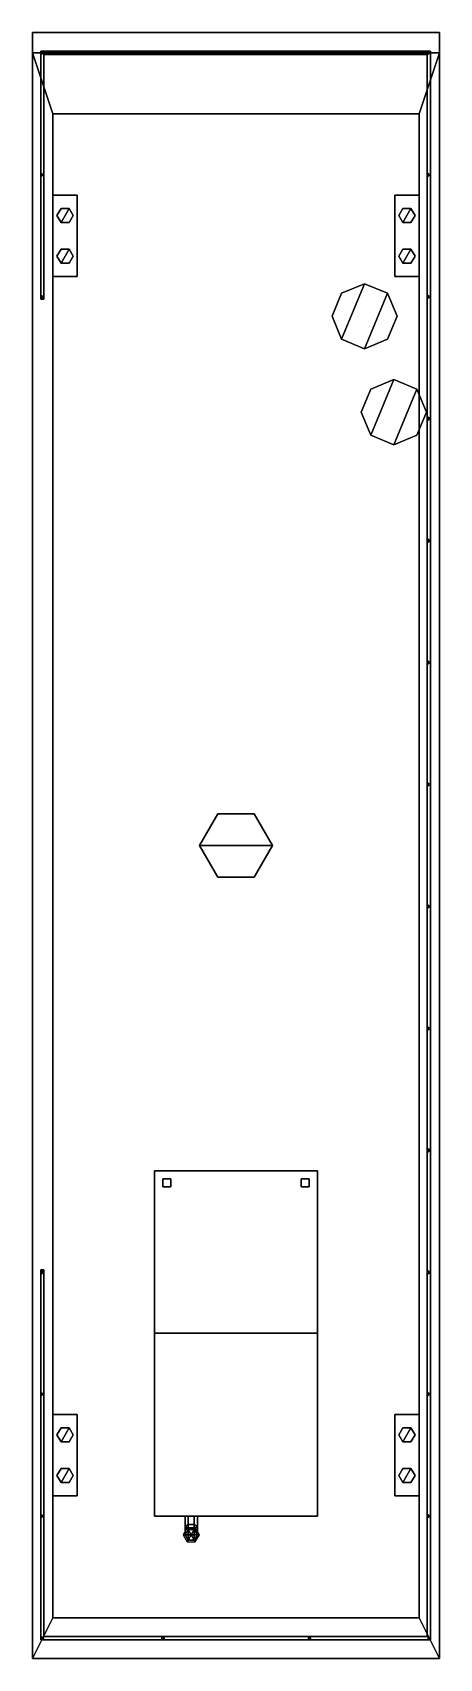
# Model space of a CAD drawing. Extents: x 3 to 8, y -10 to 10.
import ezdxf

# ---------------------------------------------------------------- set-up
doc = ezdxf.new("R2010")
doc.units = 0
doc.layers.get('0').update_dxf_attribs({"linetype": 'CONTINUOUS'})

msp = doc.modelspace()

# ---------------------------------------------------------------- linework, layer by layer
for points in [[(3, 9.75), (3, -10), (3, -10, 1), (3, 10, 1)], [(3, 10, 1), (3, -10, 1), (8, -10, 1), (8, 10, 1)], [(8, 10, 1), (8, 9.75), (3, 9.75), (3, 10, 1)], [(8, -10, 1), (8, -10), (8, 9.75), (8, 10, 1)], [(3.25, 9, -1), (3.25, -9.5, -1), (3, -10), (3, 9.75)], [(8, 9.75), (7.75, 9, -1), (3.25, 9, -1), (3, 9.75)], [(3.1, 9.77, 2), (3.1, 6.72, 2), (3.14, 6.72, 2), (3.14, 9.73, 2)], [(3.14, 9.73, 2), (3.14, 6.72, 2), (3.1, 6.72, 2), (3.1, 9.77, 2)], [(7.85, 9.73, 2), (3.14, 9.73, 2), (3.1, 9.77, 2), (7.89, 9.77, 2)], [(7.89, 9.77, 2), (3.1, 9.77, 2), (3.14, 9.73, 2), (7.85, 9.73, 2)], [(3.11, 9.767, 1), (3.11, 9.733, 1), (3.11, 9.733, 2), (3.11, 9.767, 2)], [(3.14, 9.75, 1), (3.11, 9.767, 1), (3.11, 9.767, 2), (3.14, 9.75, 2)], [(3.11, 9.733, 1), (3.14, 9.75, 1), (3.14, 9.75, 2), (3.11, 9.733, 2)], [(4.62, 9.75, 1), (4.59, 9.767, 1), (4.59, 9.767, 2), (4.62, 9.75, 2)], [(4.59, 9.767, 1), (4.59, 9.733, 1), (4.59, 9.733, 2), (4.59, 9.767, 2)], [(4.59, 9.733, 1), (4.62, 9.75, 1), (4.62, 9.75, 2), (4.59, 9.733, 2)], [(6.39, 9.767, 1), (6.39, 9.733, 1), (6.39, 9.733, 2), (6.39, 9.767, 2)], [(6.42, 9.75, 1), (6.39, 9.767, 1), (6.39, 9.767, 2), (6.42, 9.75, 2)], [(6.39, 9.733, 1), (6.42, 9.75, 1), (6.42, 9.75, 2), (6.39, 9.733, 2)], [(8, -10), (7.75, -9.5, -1), (7.75, 9, -1), (8, 9.75)], [(7.85, 9.73, 2), (7.85, -9.73, 2), (7.89, -9.77, 2), (7.89, 9.77, 2)], [(7.89, 9.77, 2), (7.89, -9.77, 2), (7.85, -9.73, 2), (7.85, 9.73, 2)], [(7.89, 9.75, 1), (7.86, 9.767, 1), (7.86, 9.767, 2), (7.89, 9.75, 2)], [(7.86, 9.767, 1), (7.86, 9.733, 1), (7.86, 9.733, 2), (7.86, 9.767, 2)], [(7.86, 9.733, 1), (7.89, 9.75, 1), (7.89, 9.75, 2), (7.86, 9.733, 2)], [(7.75, 9, -1), (7.75, -9.5, -1), (3.25, -9.5, -1), (3.25, 9, -1)], [(3.11, 8.267, 1), (3.11, 8.233, 1), (3.11, 8.233, 2), (3.11, 8.267, 2)], [(3.14, 8.25, 1), (3.11, 8.267, 1), (3.11, 8.267, 2), (3.14, 8.25, 2)], [(3.11, 8.233, 1), (3.14, 8.25, 1), (3.14, 8.25, 2), (3.11, 8.233, 2)], [(7.89, 8.25, 1), (7.86, 8.267, 1), (7.86, 8.267, 2), (7.89, 8.25, 2)], [(7.86, 8.267, 1), (7.86, 8.233, 1), (7.86, 8.233, 2), (7.86, 8.267, 2)], [(7.86, 8.233, 1), (7.89, 8.25, 1), (7.89, 8.25, 2), (7.86, 8.233, 2)], [(3.25, 8, 1), (3.25, 7, 1), (3.25, 7, 1.1), (3.25, 8, 1.1)], [(3.25, 8, 1.1), (3.25, 7, 1.1), (3.55, 7, 1.1), (3.55, 8, 1.1)], [(3.55, 8, 1.1), (3.55, 8, 1), (3.25, 8, 1), (3.25, 8, 1.1)], [(3.55, 7, 1.1), (3.55, 7, 1), (3.55, 8, 1), (3.55, 8, 1.1)], [(7.75, 8, 1.1), (7.75, 8, 1), (7.45, 8, 1), (7.45, 8, 1.1)], [(7.45, 8, 1), (7.45, 7, 1), (7.45, 7, 1.1), (7.45, 8, 1.1)], [(7.45, 8, 1.1), (7.45, 7, 1.1), (7.75, 7, 1.1), (7.75, 8, 1.1)], [(7.75, 7, 1.1), (7.75, 7, 1), (7.75, 8, 1), (7.75, 8, 1.1)], [(3.35, 7.837, 1.1), (3.3, 7.75, 1.1), (3.3, 7.75, 1.4), (3.35, 7.837, 1.4)], [(3.35, 7.837, 1.4), (3.3, 7.75, 1.4), (3.35, 7.663, 1.4), (3.45, 7.837, 1.4)], [(3.45, 7.837, 1.1), (3.35, 7.837, 1.1), (3.35, 7.837, 1.4), (3.45, 7.837, 1.4)], [(3.45, 7.837, 1.4), (3.35, 7.663, 1.4), (3.45, 7.663, 1.4), (3.5, 7.75, 1.4)], [(3.5, 7.75, 1.1), (3.45, 7.837, 1.1), (3.45, 7.837, 1.4), (3.5, 7.75, 1.4)], [(7.55, 7.837, 1.1), (7.5, 7.75, 1.1), (7.5, 7.75, 1.4), (7.55, 7.837, 1.4)], [(7.55, 7.837, 1.4), (7.5, 7.75, 1.4), (7.55, 7.663, 1.4), (7.65, 7.837, 1.4)], [(7.65, 7.837, 1.1), (7.55, 7.837, 1.1), (7.55, 7.837, 1.4), (7.65, 7.837, 1.4)], [(7.65, 7.837, 1.4), (7.55, 7.663, 1.4), (7.65, 7.663, 1.4), (7.7, 7.75, 1.4)], [(7.7, 7.75, 1.1), (7.65, 7.837, 1.1), (7.65, 7.837, 1.4), (7.7, 7.75, 1.4)], [(3.3, 7.75, 1.1), (3.35, 7.663, 1.1), (3.35, 7.663, 1.4), (3.3, 7.75, 1.4)], [(3.35, 7.663, 1.1), (3.45, 7.663, 1.1), (3.45, 7.663, 1.4), (3.35, 7.663, 1.4)], [(3.45, 7.663, 1.1), (3.5, 7.75, 1.1), (3.5, 7.75, 1.4), (3.45, 7.663, 1.4)], [(7.5, 7.75, 1.1), (7.55, 7.663, 1.1), (7.55, 7.663, 1.4), (7.5, 7.75, 1.4)], [(7.55, 7.663, 1.1), (7.65, 7.663, 1.1), (7.65, 7.663, 1.4), (7.55, 7.663, 1.4)], [(7.65, 7.663, 1.1), (7.7, 7.75, 1.1), (7.7, 7.75, 1.4), (7.65, 7.663, 1.4)], [(3.35, 7.337, 1.1), (3.3, 7.25, 1.1), (3.3, 7.25, 1.4), (3.35, 7.337, 1.4)], [(3.35, 7.337, 1.4), (3.3, 7.25, 1.4), (3.35, 7.163, 1.4), (3.45, 7.337, 1.4)], [(3.3, 7.25, 1.1), (3.35, 7.163, 1.1), (3.35, 7.163, 1.4), (3.3, 7.25, 1.4)], [(3.45, 7.337, 1.1), (3.35, 7.337, 1.1), (3.35, 7.337, 1.4), (3.45, 7.337, 1.4)], [(3.45, 7.337, 1.4), (3.35, 7.163, 1.4), (3.45, 7.163, 1.4), (3.5, 7.25, 1.4)], [(3.5, 7.25, 1.1), (3.45, 7.337, 1.1), (3.45, 7.337, 1.4), (3.5, 7.25, 1.4)], [(3.45, 7.163, 1.1), (3.5, 7.25, 1.1), (3.5, 7.25, 1.4), (3.45, 7.163, 1.4)], [(7.55, 7.337, 1.1), (7.5, 7.25, 1.1), (7.5, 7.25, 1.4), (7.55, 7.337, 1.4)], [(7.55, 7.337, 1.4), (7.5, 7.25, 1.4), (7.55, 7.163, 1.4), (7.65, 7.337, 1.4)], [(7.5, 7.25, 1.1), (7.55, 7.163, 1.1), (7.55, 7.163, 1.4), (7.5, 7.25, 1.4)], [(7.65, 7.337, 1.1), (7.55, 7.337, 1.1), (7.55, 7.337, 1.4), (7.65, 7.337, 1.4)], [(7.65, 7.337, 1.4), (7.55, 7.163, 1.4), (7.65, 7.163, 1.4), (7.7, 7.25, 1.4)], [(7.7, 7.25, 1.1), (7.65, 7.337, 1.1), (7.65, 7.337, 1.4), (7.7, 7.25, 1.4)], [(7.65, 7.163, 1.1), (7.7, 7.25, 1.1), (7.7, 7.25, 1.4), (7.65, 7.163, 1.4)], [(3.25, 7, 1.1), (3.25, 7, 1), (3.55, 7, 1), (3.55, 7, 1.1)], [(3.35, 7.163, 1.1), (3.45, 7.163, 1.1), (3.45, 7.163, 1.4), (3.35, 7.163, 1.4)], [(7.45, 7, 1.1), (7.45, 7, 1), (7.75, 7, 1), (7.75, 7, 1.1)], [(7.55, 7.163, 1.1), (7.65, 7.163, 1.1), (7.65, 7.163, 1.4), (7.55, 7.163, 1.4)], [(6.797, 6.793, 2), (6.68, 6.51, 2), (6.797, 6.227, 2), (7.08, 6.91, 2)], [(7.08, 6.91, 1), (6.797, 6.793, 1), (6.797, 6.793, 2), (7.08, 6.91, 2)], [(7.08, 6.91, 2), (6.797, 6.227, 2), (7.08, 6.11, 2), (7.363, 6.793, 2)], [(7.363, 6.793, 1), (7.08, 6.91, 1), (7.08, 6.91, 2), (7.363, 6.793, 2)], [(3.14, 6.75, 1), (3.11, 6.767, 1), (3.11, 6.767, 2), (3.14, 6.75, 2)], [(3.11, 6.767, 1), (3.11, 6.733, 1), (3.11, 6.733, 2), (3.11, 6.767, 2)], [(3.11, 6.733, 1), (3.14, 6.75, 1), (3.14, 6.75, 2), (3.11, 6.733, 2)], [(6.797, 6.793, 1), (6.68, 6.51, 1), (6.68, 6.51, 2), (6.797, 6.793, 2)], [(7.363, 6.793, 2), (7.08, 6.11, 2), (7.363, 6.227, 2), (7.48, 6.51, 2)], [(7.48, 6.51, 1), (7.363, 6.793, 1), (7.363, 6.793, 2), (7.48, 6.51, 2)], [(7.86, 6.767, 1), (7.86, 6.733, 1), (7.86, 6.733, 2), (7.86, 6.767, 2)], [(7.89, 6.75, 1), (7.86, 6.767, 1), (7.86, 6.767, 2), (7.89, 6.75, 2)], [(7.86, 6.733, 1), (7.89, 6.75, 1), (7.89, 6.75, 2), (7.86, 6.733, 2)], [(6.68, 6.51, 1), (6.797, 6.227, 1), (6.797, 6.227, 2), (6.68, 6.51, 2)], [(7.363, 6.227, 1), (7.48, 6.51, 1), (7.48, 6.51, 2), (7.363, 6.227, 2)], [(6.797, 6.227, 1), (7.08, 6.11, 1), (7.08, 6.11, 2), (6.797, 6.227, 2)], [(7.08, 6.11, 1), (7.363, 6.227, 1), (7.363, 6.227, 2), (7.08, 6.11, 2)], [(7.157, 5.613, 2), (7.04, 5.33, 2), (7.157, 5.047, 2), (7.44, 5.73, 2)], [(7.157, 5.613, 1), (7.04, 5.33, 1), (7.04, 5.33, 2), (7.157, 5.613, 2)], [(7.44, 5.73, 1), (7.157, 5.613, 1), (7.157, 5.613, 2), (7.44, 5.73, 2)], [(7.44, 5.73, 2), (7.157, 5.047, 2), (7.44, 4.93, 2), (7.723, 5.613, 2)], [(7.723, 5.613, 1), (7.44, 5.73, 1), (7.44, 5.73, 2), (7.723, 5.613, 2)], [(7.723, 5.613, 2), (7.44, 4.93, 2), (7.723, 5.047, 2), (7.84, 5.33, 2)], [(7.84, 5.33, 1), (7.723, 5.613, 1), (7.723, 5.613, 2), (7.84, 5.33, 2)], [(7.04, 5.33, 1), (7.157, 5.047, 1), (7.157, 5.047, 2), (7.04, 5.33, 2)], [(7.723, 5.047, 1), (7.84, 5.33, 1), (7.84, 5.33, 2), (7.723, 5.047, 2)], [(7.89, 5.25, 1), (7.86, 5.267, 1), (7.86, 5.267, 2), (7.89, 5.25, 2)], [(7.86, 5.267, 1), (7.86, 5.233, 1), (7.86, 5.233, 2), (7.86, 5.267, 2)], [(7.86, 5.233, 1), (7.89, 5.25, 1), (7.89, 5.25, 2), (7.86, 5.233, 2)], [(7.157, 5.047, 1), (7.44, 4.93, 1), (7.44, 4.93, 2), (7.157, 5.047, 2)], [(7.44, 4.93, 1), (7.723, 5.047, 1), (7.723, 5.047, 2), (7.44, 4.93, 2)], [(7.86, 3.767, 1), (7.86, 3.733, 1), (7.86, 3.733, 2), (7.86, 3.767, 2)], [(7.89, 3.75, 1), (7.86, 3.767, 1), (7.86, 3.767, 2), (7.89, 3.75, 2)], [(7.86, 3.733, 1), (7.89, 3.75, 1), (7.89, 3.75, 2), (7.86, 3.733, 2)], [(7.86, 2.267, 1), (7.86, 2.233, 1), (7.86, 2.233, 2), (7.86, 2.267, 2)], [(7.89, 2.25, 1), (7.86, 2.267, 1), (7.86, 2.267, 2), (7.89, 2.25, 2)], [(7.86, 2.233, 1), (7.89, 2.25, 1), (7.89, 2.25, 2), (7.86, 2.233, 2)], [(7.86, 0.767, 1), (7.86, 0.733, 1), (7.86, 0.733, 2), (7.86, 0.767, 2)], [(7.89, 0.75, 1), (7.86, 0.767, 1), (7.86, 0.767, 2), (7.89, 0.75, 2)], [(7.86, 0.733, 1), (7.89, 0.75, 1), (7.89, 0.75, 2), (7.86, 0.733, 2)], [(5.05, 0, 1.1), (5.95, 0, 1.1), (5.725, 0.39, 1.1), (5.275, 0.39, 1.1)], [(5.275, 0.39, 1), (5.05, 0, 1), (5.05, 0, 1.1), (5.275, 0.39, 1.1)], [(5.725, 0.39, 1), (5.275, 0.39, 1), (5.275, 0.39, 1.1), (5.725, 0.39, 1.1)], [(5.95, 0, 1), (5.725, 0.39, 1), (5.725, 0.39, 1.1), (5.95, 0, 1.1)], [(5.275, -0.39, 1.1), (5.725, -0.39, 1.1), (5.95, 0, 1.1), (5.05, 0, 1.1)], [(5.05, 0, 1), (5.275, -0.39, 1), (5.275, -0.39, 1.1), (5.05, 0, 1.1)], [(5.725, -0.39, 1), (5.95, 0, 1), (5.95, 0, 1.1), (5.725, -0.39, 1.1)], [(5.275, -0.39, 1), (5.725, -0.39, 1), (5.725, -0.39, 1.1), (5.275, -0.39, 1.1)], [(7.89, -0.75, 1), (7.86, -0.733, 1), (7.86, -0.733, 2), (7.89, -0.75, 2)], [(7.86, -0.733, 1), (7.86, -0.767, 1), (7.86, -0.767, 2), (7.86, -0.733, 2)], [(7.86, -0.767, 1), (7.89, -0.75, 1), (7.89, -0.75, 2), (7.86, -0.767, 2)], [(7.86, -2.233, 1), (7.86, -2.267, 1), (7.86, -2.267, 2), (7.86, -2.233, 2)], [(7.89, -2.25, 1), (7.86, -2.233, 1), (7.86, -2.233, 2), (7.89, -2.25, 2)], [(7.86, -2.267, 1), (7.89, -2.25, 1), (7.89, -2.25, 2), (7.86, -2.267, 2)], [(7.89, -3.75, 1), (7.86, -3.733, 1), (7.86, -3.733, 2), (7.89, -3.75, 2)], [(7.86, -3.733, 1), (7.86, -3.767, 1), (7.86, -3.767, 2), (7.86, -3.733, 2)], [(7.86, -3.767, 1), (7.89, -3.75, 1), (7.89, -3.75, 2), (7.86, -3.767, 2)], [(4.5, -4, 3.25), (4.5, -6, 3.25), (6.5, -6, 3.25), (6.5, -4, 3.25)], [(6.5, -4, 3.25), (6.5, -6, 3.25), (4.5, -6, 3.25), (4.5, -4, 3.25)], [(4.6, -4.1, 1), (4.6, -4.2, 1), (4.6, -4.2, 3.25), (4.6, -4.1, 3.25)], [(4.7, -4.1, 3.25), (4.7, -4.1, 1), (4.6, -4.1, 1), (4.6, -4.1, 3.25)], [(4.6, -4.2, 3.25), (4.6, -4.2, 1), (4.7, -4.2, 1), (4.7, -4.2, 3.25)], [(4.7, -4.2, 3.25), (4.7, -4.2, 1), (4.7, -4.1, 1), (4.7, -4.1, 3.25)], [(6.4, -4.1, 3.25), (6.4, -4.1, 1), (6.3, -4.1, 1), (6.3, -4.1, 3.25)], [(6.3, -4.1, 1), (6.3, -4.2, 1), (6.3, -4.2, 3.25), (6.3, -4.1, 3.25)], [(6.3, -4.2, 3.25), (6.3, -4.2, 1), (6.4, -4.2, 1), (6.4, -4.2, 3.25)], [(6.4, -4.2, 3.25), (6.4, -4.2, 1), (6.4, -4.1, 1), (6.4, -4.1, 3.25)], [(3.1, -5.22, 2), (3.1, -9.77, 2), (3.14, -9.73, 2), (3.14, -5.22, 2)], [(3.14, -5.22, 2), (3.14, -9.73, 2), (3.1, -9.77, 2), (3.1, -5.22, 2)], [(3.14, -5.25, 1), (3.11, -5.233, 1), (3.11, -5.233, 2), (3.14, -5.25, 2)], [(3.11, -5.233, 1), (3.11, -5.267, 1), (3.11, -5.267, 2), (3.11, -5.233, 2)], [(3.11, -5.267, 1), (3.14, -5.25, 1), (3.14, -5.25, 2), (3.11, -5.267, 2)], [(7.86, -5.233, 1), (7.86, -5.267, 1), (7.86, -5.267, 2), (7.86, -5.233, 2)], [(7.89, -5.25, 1), (7.86, -5.233, 1), (7.86, -5.233, 2), (7.89, -5.25, 2)], [(7.86, -5.267, 1), (7.89, -5.25, 1), (7.89, -5.25, 2), (7.86, -5.267, 2)], [(4.5, -6, 1), (4.5, -8.25, 1), (4.5, -8.25, 3), (4.5, -6, 3.25)], [(4.5, -6, 3.25), (4.5, -8.25, 3), (6.5, -8.25, 3), (6.5, -6, 3.25)], [(6.5, -6, 3.25), (6.5, -6, 1), (4.5, -6, 1), (4.5, -6, 3.25)], [(6.5, -8.25, 3), (6.5, -8.25, 1), (6.5, -6, 1), (6.5, -6, 3.25)], [(3.11, -6.733, 1), (3.11, -6.767, 1), (3.11, -6.767, 2), (3.11, -6.733, 2)], [(3.14, -6.75, 1), (3.11, -6.733, 1), (3.11, -6.733, 2), (3.14, -6.75, 2)], [(3.11, -6.767, 1), (3.14, -6.75, 1), (3.14, -6.75, 2), (3.11, -6.767, 2)], [(7.89, -6.75, 1), (7.86, -6.733, 1), (7.86, -6.733, 2), (7.89, -6.75, 2)], [(7.86, -6.733, 1), (7.86, -6.767, 1), (7.86, -6.767, 2), (7.86, -6.733, 2)], [(7.86, -6.767, 1), (7.89, -6.75, 1), (7.89, -6.75, 2), (7.86, -6.767, 2)], [(3.55, -7, 1.1), (3.55, -7, 1), (3.25, -7, 1), (3.25, -7, 1.1)], [(3.25, -7, 1), (3.25, -8, 1), (3.25, -8, 1.1), (3.25, -7, 1.1)], [(3.25, -7, 1.1), (3.25, -8, 1.1), (3.55, -8, 1.1), (3.55, -7, 1.1)], [(3.55, -8, 1.1), (3.55, -8, 1), (3.55, -7, 1), (3.55, -7, 1.1)], [(7.45, -7, 1), (7.45, -8, 1), (7.45, -8, 1.1), (7.45, -7, 1.1)], [(7.75, -7, 1.1), (7.75, -7, 1), (7.45, -7, 1), (7.45, -7, 1.1)], [(7.45, -7, 1.1), (7.45, -8, 1.1), (7.75, -8, 1.1), (7.75, -7, 1.1)], [(7.75, -8, 1.1), (7.75, -8, 1), (7.75, -7, 1), (7.75, -7, 1.1)], [(3.35, -7.163, 1.1), (3.3, -7.25, 1.1), (3.3, -7.25, 1.4), (3.35, -7.163, 1.4)], [(3.35, -7.163, 1.4), (3.3, -7.25, 1.4), (3.35, -7.337, 1.4), (3.45, -7.163, 1.4)], [(3.45, -7.163, 1.1), (3.35, -7.163, 1.1), (3.35, -7.163, 1.4), (3.45, -7.163, 1.4)], [(3.45, -7.163, 1.4), (3.35, -7.337, 1.4), (3.45, -7.337, 1.4), (3.5, -7.25, 1.4)], [(3.5, -7.25, 1.1), (3.45, -7.163, 1.1), (3.45, -7.163, 1.4), (3.5, -7.25, 1.4)], [(7.55, -7.163, 1.1), (7.5, -7.25, 1.1), (7.5, -7.25, 1.4), (7.55, -7.163, 1.4)], [(7.55, -7.163, 1.4), (7.5, -7.25, 1.4), (7.55, -7.337, 1.4), (7.65, -7.163, 1.4)], [(7.65, -7.163, 1.1), (7.55, -7.163, 1.1), (7.55, -7.163, 1.4), (7.65, -7.163, 1.4)], [(7.65, -7.163, 1.4), (7.55, -7.337, 1.4), (7.65, -7.337, 1.4), (7.7, -7.25, 1.4)], [(7.7, -7.25, 1.1), (7.65, -7.163, 1.1), (7.65, -7.163, 1.4), (7.7, -7.25, 1.4)], [(3.3, -7.25, 1.1), (3.35, -7.337, 1.1), (3.35, -7.337, 1.4), (3.3, -7.25, 1.4)], [(3.35, -7.337, 1.1), (3.45, -7.337, 1.1), (3.45, -7.337, 1.4), (3.35, -7.337, 1.4)], [(3.45, -7.337, 1.1), (3.5, -7.25, 1.1), (3.5, -7.25, 1.4), (3.45, -7.337, 1.4)], [(7.5, -7.25, 1.1), (7.55, -7.337, 1.1), (7.55, -7.337, 1.4), (7.5, -7.25, 1.4)], [(7.55, -7.337, 1.1), (7.65, -7.337, 1.1), (7.65, -7.337, 1.4), (7.55, -7.337, 1.4)], [(7.65, -7.337, 1.1), (7.7, -7.25, 1.1), (7.7, -7.25, 1.4), (7.65, -7.337, 1.4)], [(3.35, -7.663, 1.1), (3.3, -7.75, 1.1), (3.3, -7.75, 1.4), (3.35, -7.663, 1.4)], [(3.35, -7.663, 1.4), (3.3, -7.75, 1.4), (3.35, -7.837, 1.4), (3.45, -7.663, 1.4)], [(3.3, -7.75, 1.1), (3.35, -7.837, 1.1), (3.35, -7.837, 1.4), (3.3, -7.75, 1.4)], [(3.45, -7.663, 1.1), (3.35, -7.663, 1.1), (3.35, -7.663, 1.4), (3.45, -7.663, 1.4)], [(3.45, -7.663, 1.4), (3.35, -7.837, 1.4), (3.45, -7.837, 1.4), (3.5, -7.75, 1.4)], [(3.5, -7.75, 1.1), (3.45, -7.663, 1.1), (3.45, -7.663, 1.4), (3.5, -7.75, 1.4)], [(3.45, -7.837, 1.1), (3.5, -7.75, 1.1), (3.5, -7.75, 1.4), (3.45, -7.837, 1.4)], [(7.55, -7.663, 1.1), (7.5, -7.75, 1.1), (7.5, -7.75, 1.4), (7.55, -7.663, 1.4)], [(7.55, -7.663, 1.4), (7.5, -7.75, 1.4), (7.55, -7.837, 1.4), (7.65, -7.663, 1.4)], [(7.5, -7.75, 1.1), (7.55, -7.837, 1.1), (7.55, -7.837, 1.4), (7.5, -7.75, 1.4)], [(7.65, -7.663, 1.1), (7.55, -7.663, 1.1), (7.55, -7.663, 1.4), (7.65, -7.663, 1.4)], [(7.65, -7.663, 1.4), (7.55, -7.837, 1.4), (7.65, -7.837, 1.4), (7.7, -7.75, 1.4)], [(7.7, -7.75, 1.1), (7.65, -7.663, 1.1), (7.65, -7.663, 1.4), (7.7, -7.75, 1.4)], [(7.65, -7.837, 1.1), (7.7, -7.75, 1.1), (7.7, -7.75, 1.4), (7.65, -7.837, 1.4)], [(3.25, -8, 1.1), (3.25, -8, 1), (3.55, -8, 1), (3.55, -8, 1.1)], [(3.35, -7.837, 1.1), (3.45, -7.837, 1.1), (3.45, -7.837, 1.4), (3.35, -7.837, 1.4)], [(7.45, -8, 1.1), (7.45, -8, 1), (7.75, -8, 1), (7.75, -8, 1.1)], [(7.55, -7.837, 1.1), (7.65, -7.837, 1.1), (7.65, -7.837, 1.4), (7.55, -7.837, 1.4)], [(3.11, -8.233, 1), (3.11, -8.267, 1), (3.11, -8.267, 2), (3.11, -8.233, 2)], [(3.14, -8.25, 1), (3.11, -8.233, 1), (3.11, -8.233, 2), (3.14, -8.25, 2)], [(3.11, -8.267, 1), (3.14, -8.25, 1), (3.14, -8.25, 2), (3.11, -8.267, 2)], [(4.5, -8.25, 3), (4.5, -8.25, 1), (6.5, -8.25, 1), (6.5, -8.25, 3)], [(4.9, -8.393, 3.57), (4.85, -8.48, 3.57), (4.95, -8.48, 3.72)], [(4.912, -8.407, 2.765), (4.875, -8.38, 2.83), (4.875, -8.25, 2.83), (4.912, -8.25, 2.765)], [(4.875, -8.38, 2.83), (4.912, -8.353, 2.895), (4.912, -8.25, 2.895), (4.875, -8.25, 2.83)], [(4.875, -8.48, 2.93), (4.912, -8.415, 2.957), (4.912, -8.353, 2.895), (4.875, -8.38, 2.83)], [(4.912, -8.545, 2.903), (4.875, -8.48, 2.93), (4.875, -8.38, 2.83), (4.912, -8.407, 2.765)], [(5, -8.393, 3.57), (4.9, -8.393, 3.57), (4.95, -8.48, 3.72)], [(4.987, -8.407, 2.765), (4.912, -8.407, 2.765), (4.912, -8.25, 2.765), (4.987, -8.25, 2.765)], [(4.912, -8.353, 2.895), (4.987, -8.353, 2.895), (4.987, -8.25, 2.895), (4.912, -8.25, 2.895)], [(4.912, -8.415, 2.957), (4.987, -8.415, 2.957), (4.987, -8.353, 2.895), (4.912, -8.353, 2.895)], [(5.05, -8.48, 3.57), (5, -8.393, 3.57), (4.95, -8.48, 3.72)], [(5.025, -8.38, 2.83), (4.987, -8.407, 2.765), (4.987, -8.25, 2.765), (5.025, -8.25, 2.83)], [(4.987, -8.353, 2.895), (5.025, -8.38, 2.83), (5.025, -8.25, 2.83), (4.987, -8.25, 2.895)], [(4.987, -8.415, 2.957), (5.025, -8.48, 2.93), (5.025, -8.38, 2.83), (4.987, -8.353, 2.895)], [(5.025, -8.48, 2.93), (4.987, -8.545, 2.903), (4.987, -8.407, 2.765), (5.025, -8.38, 2.83)], [(7.89, -8.25, 1), (7.86, -8.233, 1), (7.86, -8.233, 2), (7.89, -8.25, 2)], [(7.86, -8.233, 1), (7.86, -8.267, 1), (7.86, -8.267, 2), (7.86, -8.233, 2)], [(7.86, -8.267, 1), (7.89, -8.25, 1), (7.89, -8.25, 2), (7.86, -8.267, 2)], [(4.85, -8.48, 3.57), (4.9, -8.567, 3.57), (4.95, -8.48, 3.72)], [(4.912, -8.415, 2.957), (4.875, -8.48, 2.93), (4.875, -8.48, 3.52), (4.912, -8.415, 3.52)], [(4.875, -8.48, 2.93), (4.912, -8.545, 2.903), (4.912, -8.545, 3.52), (4.875, -8.48, 3.52)], [(4.9, -8.567, 3.57), (5, -8.567, 3.57), (4.95, -8.48, 3.72)], [(4.987, -8.545, 2.903), (4.912, -8.545, 2.903), (4.912, -8.407, 2.765), (4.987, -8.407, 2.765)], [(4.987, -8.415, 2.957), (4.912, -8.415, 2.957), (4.912, -8.415, 3.52), (4.987, -8.415, 3.52)], [(4.912, -8.545, 2.903), (4.987, -8.545, 2.903), (4.987, -8.545, 3.52), (4.912, -8.545, 3.52)], [(5, -8.567, 3.57), (5.05, -8.48, 3.57), (4.95, -8.48, 3.72)], [(5.025, -8.48, 2.93), (4.987, -8.415, 2.957), (4.987, -8.415, 3.52), (5.025, -8.48, 3.52)], [(4.987, -8.545, 2.903), (5.025, -8.48, 2.93), (5.025, -8.48, 3.52), (4.987, -8.545, 3.52)], [(3, -10), (3.25, -9.5, -1), (7.75, -9.5, -1), (8, -10)], [(7.85, -9.73, 2), (3.14, -9.73, 2), (3.1, -9.77, 2), (7.89, -9.77, 2)], [(7.89, -9.77, 2), (3.1, -9.77, 2), (3.14, -9.73, 2), (7.85, -9.73, 2)], [(3.11, -9.733, 1), (3.11, -9.767, 1), (3.11, -9.767, 2), (3.11, -9.733, 2)], [(3.14, -9.75, 1), (3.11, -9.733, 1), (3.11, -9.733, 2), (3.14, -9.75, 2)], [(3.11, -9.767, 1), (3.14, -9.75, 1), (3.14, -9.75, 2), (3.11, -9.767, 2)], [(4.59, -9.733, 1), (4.59, -9.767, 1), (4.59, -9.767, 2), (4.59, -9.733, 2)], [(4.62, -9.75, 1), (4.59, -9.733, 1), (4.59, -9.733, 2), (4.62, -9.75, 2)], [(4.59, -9.767, 1), (4.62, -9.75, 1), (4.62, -9.75, 2), (4.59, -9.767, 2)], [(6.42, -9.75, 1), (6.39, -9.733, 1), (6.39, -9.733, 2), (6.42, -9.75, 2)], [(6.39, -9.733, 1), (6.39, -9.767, 1), (6.39, -9.767, 2), (6.39, -9.733, 2)], [(6.39, -9.767, 1), (6.42, -9.75, 1), (6.42, -9.75, 2), (6.39, -9.767, 2)], [(7.89, -9.75, 1), (7.86, -9.733, 1), (7.86, -9.733, 2), (7.89, -9.75, 2)], [(7.86, -9.733, 1), (7.86, -9.767, 1), (7.86, -9.767, 2), (7.86, -9.733, 2)], [(7.86, -9.767, 1), (7.89, -9.75, 1), (7.89, -9.75, 2), (7.86, -9.767, 2)], [(3, -10, 1), (3, -10), (8, -10), (8, -10, 1)]]:
    msp.add_3dface(points)

doc.saveas('drawing.dxf')
